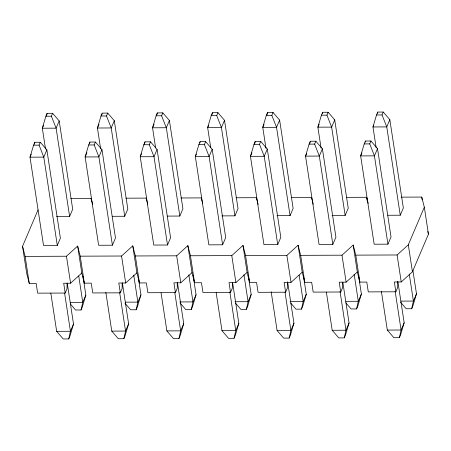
<?xml version="1.0" encoding="UTF-8"?>
<svg xmlns="http://www.w3.org/2000/svg" width="451" height="451" viewBox="0 0 451 451"><rect width="100%" height="100%" fill="white"/><g stroke="black" fill="none" stroke-linecap="round" stroke-linejoin="round"><path stroke-width="0.68" d="M67.064 283.329L67.047 288.702L65.198 293.049L37.642 293.15L36.142 283.341L29.253 283.369L26.677 273.261L22.55 246.274L38.025 209.912M122.17 283.121L122.153 288.493L120.304 292.84L92.754 292.941L91.249 283.132L84.36 283.16L81.789 273.052L77.657 246.066L66.455 256.23L25.126 256.382L22.55 246.274M177.277 282.241L177.26 288.285L175.411 292.631L147.86 292.733L146.355 282.924L139.472 282.946L136.895 272.844L132.763 245.857L121.561 256.021L80.233 256.174L77.657 246.066M232.383 282.704L232.366 288.076L230.523 292.423L202.967 292.524L201.467 282.715L194.578 282.738L192.002 272.635L187.87 245.648L176.674 255.813L135.339 255.965L132.763 245.857M287.496 281.824L287.479 287.868L285.63 292.214L258.073 292.316L256.574 282.506L249.685 282.529L247.109 272.427L242.982 245.44L231.78 255.604L190.446 255.756L187.87 245.648M342.602 282.287L342.585 287.659L340.736 292.006L313.18 292.107L311.68 282.298L304.791 282.32L302.215 272.212L298.088 245.231L286.887 255.396L245.558 255.548L242.982 245.44M397.709 281.407L397.692 287.45L395.843 291.797L368.287 291.898L366.787 282.089L359.898 282.112L357.322 272.004L353.195 245.023L341.993 255.187L300.665 255.339L298.088 245.231M34.372 144.19L34.8 142.279L40.308 142.257L46.87 149.879L60.383 238.184L57.3 245.423L43.521 245.474L30.008 157.173L33.566 145.171L34.8 142.279M46.554 115.873L47.124 113.325L52.632 113.302L59.188 120.924L72.701 209.23L69.623 216.469L56.533 216.519M89.619 143.345L89.907 142.071L95.415 142.048L101.977 149.67L115.49 237.976L112.406 245.214L98.628 245.265L85.121 156.959L88.672 144.963L89.907 142.071M101.802 115.028L102.084 113.753M50.833 293.235L56.663 331.327L63.219 338.949L68.732 338.927L70.435 331.271L73.519 324.038L67.267 283.172M70.294 303.895L75.542 309.995L81.05 309.978L82.758 302.322L85.842 295.084L82.978 276.384M144.444 144.41L145.013 141.856L150.527 141.839L157.083 149.461L170.596 237.767L167.513 245.006L153.74 245.056L140.227 156.751L143.784 144.754L145.013 141.856M156.909 114.819L157.337 112.908L162.845 112.885L169.407 120.507L182.92 208.813L179.836 216.052L167.439 216.097M105.833 292.333L111.769 331.119L118.325 338.74L123.839 338.718L125.547 331.062L128.625 323.829L122.373 282.963M124.966 303.179L130.649 309.786L136.157 309.769L137.865 302.114L140.949 294.875L138.406 278.25M199.838 142.928L200.12 141.648L205.633 141.631L212.19 149.253L225.703 237.559L222.625 244.797L208.847 244.848L195.334 156.542L198.891 144.545L200.12 141.648M212.015 114.61L212.444 112.699L217.957 112.677L224.513 120.299L238.027 208.604L234.943 215.843L221.858 215.894M161.046 292.817L166.876 330.91L173.432 338.532L178.946 338.509L180.654 330.854L183.732 323.615L177.48 282.754M180.073 302.971L185.756 309.578L191.269 309.561L192.972 301.905L196.055 294.666L193.09 275.273M254.804 143.356L255.227 141.439L260.74 141.422L267.296 149.044L280.81 237.35L277.731 244.589L263.953 244.639L250.44 156.334L253.998 144.337L255.227 141.439M266.981 115.039L267.55 112.491L273.064 112.468L279.62 120.09L293.133 208.396L290.055 215.634L276.965 215.685M216.153 292.609L221.982 330.701L228.544 338.323L234.052 338.301L235.76 330.645L238.838 323.406L232.586 282.546M235.619 303.269L240.862 309.369L246.376 309.352L248.084 301.696L251.162 294.458L248.197 275.065M309.91 143.147L310.339 141.231L315.847 141.214L322.409 148.836L335.916 237.141L332.838 244.38L319.06 244.431L305.547 156.125L309.104 144.128L310.339 141.231M322.375 113.556L322.657 112.282L328.17 112.26L334.727 119.881L348.24 208.187L345.162 215.426L332.071 215.477M271.158 291.707L277.089 330.493L283.651 338.115L289.159 338.092L290.867 330.436L293.951 323.198L287.693 282.337M290.726 303.061L295.969 309.16L301.482 309.144L303.19 301.488L306.268 294.249L303.512 276.238M365.158 142.302L365.445 141.022L370.953 141.005L377.515 148.627L391.028 236.933L387.945 244.171L374.167 244.222L360.653 155.916L364.211 143.92L365.445 141.022M377.481 113.348L377.769 112.073L383.277 112.051L389.833 119.673L403.346 207.979L400.268 215.217L387.866 215.262M326.372 292.192L332.195 330.284L338.757 337.906L344.265 337.884L345.973 330.228L349.057 322.989L342.805 282.129M345.832 302.852L351.081 308.952L356.589 308.929L358.297 301.274L361.375 294.041L358.624 276.029M381.371 291.29L387.308 330.076L393.864 337.698L399.377 337.675L401.08 330.019L404.164 322.781L397.912 281.92M400.499 302.136L406.188 308.743L411.695 308.721L413.404 301.065L416.487 293.827L412.879 270.284M47.124 113.325L45.889 116.217L42.332 128.219L45.523 149.078M112.333 216.305L124.73 216.26L127.808 209.022L114.3 120.716L107.738 113.094L102.23 113.116L100.996 116.008L97.439 128.011L100.635 148.869M73.519 324.038L69.961 336.034L68.732 338.927M85.842 295.084L82.285 307.08L81.05 309.978M157.337 112.908L156.102 115.8L152.551 127.802L155.634 147.962M128.625 323.829L125.068 335.826L123.839 338.718M140.949 294.875L137.392 306.872L136.157 309.769M212.444 112.699L211.209 115.591L207.657 127.594L210.741 147.753M183.732 323.615L180.174 335.617L178.946 338.509M196.055 294.666L192.498 306.663L191.269 309.561M267.55 112.491L266.321 115.383L262.764 127.385L265.955 148.244M238.838 323.406L235.287 335.409L234.052 338.301M251.162 294.458L247.605 306.454L246.376 309.352M322.657 112.282L321.428 115.174L317.87 127.171L321.061 148.035M293.951 323.198L290.393 335.2L289.159 338.092M306.268 294.249L302.717 306.246L301.482 309.144M377.769 112.073L376.534 114.966L372.977 126.962L376.168 147.827M349.057 322.989L345.5 334.992L344.265 337.884M361.375 294.041L357.823 306.037L356.589 308.929M404.164 322.781L400.606 334.783L399.377 337.675M416.487 293.827L412.93 305.829L411.695 308.721M31.294 154.157L30.008 157.173L43.786 157.117L46.87 149.879M43.617 125.203L42.332 128.219L56.11 128.163L59.188 120.924M57.3 245.423L43.786 157.117L39.079 145.149L40.308 142.257M69.623 216.469L56.11 128.163L51.397 116.2L52.632 113.302M86.913 152.742L85.121 156.959L98.893 156.909L101.977 149.67M98.983 124.391L97.439 128.011L111.217 127.954L114.3 120.716M112.406 245.214L98.893 156.909L94.186 144.94L95.415 142.048M124.73 216.26L111.217 127.954L106.509 115.986L107.738 113.094M141.507 153.735L140.227 156.751L154.005 156.7L157.083 149.461M154.09 124.183L152.551 127.802L166.323 127.746L169.407 120.507M167.513 245.006L154.005 156.7L149.292 144.732L150.527 141.839M179.836 216.052L166.323 127.746L161.616 115.777L162.845 112.885M196.36 154.129L195.334 156.542L209.112 156.491L212.19 149.253M208.683 125.181L207.657 127.594L221.43 127.537L224.513 120.299M222.625 244.797L209.112 156.491L204.399 144.523L205.633 141.631M234.943 215.843L221.43 127.537L216.722 115.569L217.957 112.677M251.979 152.714L250.44 156.334L264.218 156.283L267.296 149.044M264.049 124.369L262.764 127.385L276.542 127.329L279.62 120.09M277.731 244.589L264.218 156.283L259.505 144.314L260.74 141.422M290.055 215.634L276.542 127.329L271.829 115.36L273.064 112.468M306.573 153.712L305.547 156.125L319.325 156.074L322.409 148.836M319.156 124.16L317.87 127.171L331.648 127.12L334.727 119.881M332.838 244.38L319.325 156.074L314.618 144.106L315.847 141.214M345.162 215.426L331.648 127.12L326.936 115.152L328.17 112.26M361.939 152.9L360.653 155.916L374.431 155.866L377.515 148.627M373.749 125.152L372.977 126.962L386.755 126.911L389.833 119.673M387.945 244.171L374.431 155.866L369.724 143.897L370.953 141.005M400.268 215.217L386.755 126.911L382.042 114.943L383.277 112.051M353.195 245.023L355.771 255.131L397.1 254.978L408.302 244.814L424.323 207.178L421.747 197.07L401.429 197.143M395.843 291.797L394.343 281.982L401.232 281.96L412.434 271.795L428.45 234.159L424.323 207.178M65.198 293.049L63.698 283.234L70.587 283.211L81.789 273.052M120.304 292.84L118.805 283.025L125.694 283.002L136.895 272.844M175.411 292.631L173.911 282.816L180.8 282.794L192.002 272.635M230.523 292.423L229.018 282.608L235.907 282.585L247.109 272.427M285.63 292.214L284.124 282.399L291.013 282.377L302.215 272.212M340.736 292.006L339.237 282.191L346.12 282.168L357.322 272.004M45.889 116.217L51.397 116.2M100.996 116.008L106.509 115.986M156.102 115.8L161.616 115.777M211.209 115.591L216.722 115.569M266.321 115.383L271.829 115.36M321.428 115.174L326.936 115.152M376.534 114.966L382.042 114.943M33.566 145.171L39.079 145.149M88.672 144.963L94.186 144.94M143.784 144.754L149.292 144.732M198.891 144.545L204.399 144.523M253.998 144.337L259.505 144.314M309.104 144.128L314.618 144.106M364.211 143.92L369.724 143.897M70.784 198.395L91.102 198.322L92.647 204.388M125.891 198.186L146.209 198.113L147.753 204.179M181.003 197.978L201.315 197.904L202.691 203.294M236.11 197.769L256.422 197.696L258.141 204.433M291.216 197.561L311.528 197.487L313.248 204.224M346.323 197.352L366.64 197.279L368.185 203.339M70.362 302.367L82.758 302.322L78.733 276.001M125.468 302.159L137.865 302.114L133.733 275.099M179.887 301.95L192.972 301.905L188.839 274.89M234.994 301.742L248.084 301.696L243.946 274.682M290.1 301.533L303.19 301.488L299.16 275.166M345.9 301.324L358.297 301.274L354.165 274.264M401.007 301.116L413.404 301.065L409.271 274.056M56.663 331.327L70.435 331.271L64.606 293.184M111.769 331.119L125.547 331.062L119.611 292.282M166.876 330.91L180.654 330.854L174.825 292.767M221.982 330.701L235.76 330.645L229.824 291.865M277.089 330.493L290.867 330.436L285.038 292.349M332.195 330.284L345.973 330.228L340.043 291.447M387.308 330.076L401.08 330.019L395.149 291.239M427.762 231.464L428.45 234.159M421.747 197.07L422.17 199.838M408.302 244.814L412.434 271.795M397.1 254.978L401.232 281.96M366.64 197.279L367.165 200.734M355.771 255.131L359.898 282.112M341.993 255.187L346.12 282.168M311.528 197.487L311.742 198.868M300.665 255.339L304.791 282.32M286.887 255.396L291.013 282.377M256.422 197.696L256.743 199.77M245.558 255.548L249.685 282.529M231.78 255.604L235.907 282.585M201.422 198.592L201.631 199.979M190.446 255.756L194.578 282.738M176.674 255.813L180.8 282.794M146.209 198.113L146.524 200.188M135.339 255.965L139.472 282.946M121.561 256.021L125.694 283.002M91.102 198.322L91.525 201.09M80.233 256.174L84.36 283.16M66.455 256.23L70.587 283.211M25.126 256.382L29.253 283.369"/></g></svg>
